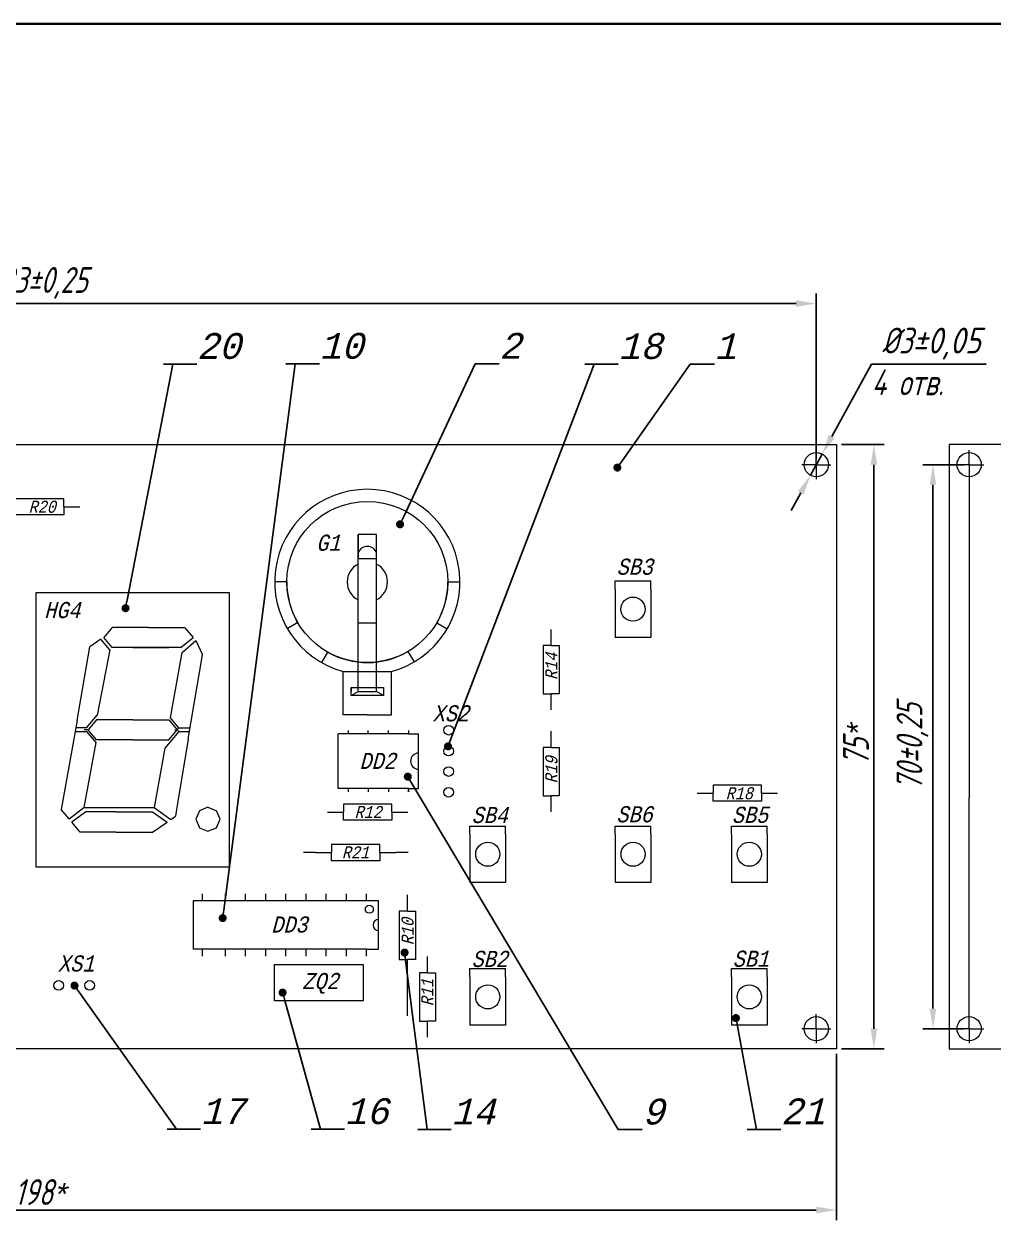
# Paper-space layout 'Лист1' of a CAD drawing. Header units: millimetres. Extents: x 0 to 420, y 0 to 297.
# Drawn here: x 102.2 to 222.5, y 148.6 to 297 of the extents above; entities that cross this region are included whole.
import ezdxf
from ezdxf import colors
from ezdxf.entities.mleader import LeaderData, LeaderLine
from ezdxf.math import Vec2, Vec3

# ---------------------------------------------------------------- set-up
doc = ezdxf.new("R2010")
doc.units = ezdxf.units.MM
doc.layers.get('0').update_dxf_attribs({"lineweight": 13})
doc.layers.add('схема', color=7, linetype='Continuous', lineweight=35)
doc.styles.get("Standard").update_dxf_attribs({"font": 'isocteur.ttf', "width": 0.85, "oblique": 15})
doc.dimstyles.new('ISO-25', dxfattribs={"dimtxt": 2.5, "dimasz": 2.5, "dimexe": 1.25, "dimexo": 0.625, "dimtad": 1, "dimtxsty": 'Standard', "dimcen": 2.5, "dimadec": 0, "dimazin": 0, "dimtfac": 1, "dimtmove": 1, "dimatfit": 3, "dimfxl": 1, "dimarcsym": 0})
doc.dimstyles.new('Копия ISO-25', dxfattribs={"dimtxt": 2.5, "dimasz": 2.5, "dimexe": 1.25, "dimexo": 0.625, "dimtad": 1, "dimtih": 1, "dimtoh": 1, "dimtxsty": 'Standard', "dimcen": 2.5, "dimadec": 0, "dimazin": 0, "dimtfac": 1, "dimtmove": 1, "dimatfit": 3, "dimfxl": 1, "dimarcsym": 0})

# ---------------------------------------------------------------- blocks, each defined once
blk = doc.blocks.new('*D143')
at = {"color": 0, "lineweight": -2, "transparency": 16777216}
for p, q in [((203.65, 244.8), (208.93, 244.8)), ((207.68, 242.3), (207.68, 172.3)), ((203.65, 169.8), (208.93, 169.8))]:
    blk.add_line(p, q, dxfattribs=at)
at = {"color": 0, "transparency": 16777216}
for points in [[(207.26, 242.3), (208.09, 242.3), (207.68, 244.8)], [(207.26, 172.3), (208.09, 172.3), (207.68, 169.8)]]:
    blk.add_solid(points, dxfattribs=at)
at = {"layer": 'Defpoints', "color": 0, "transparency": 16777216}
for p in [(203.02, 244.8), (203.02, 169.8), (207.68, 169.8)]:
    blk.add_point(p, dxfattribs=at)
at = {"color": 0, "transparency": 16777216, "insert": (205.45, 207.3), "char_height": 2.5, "attachment_point": 5, "rotation": 90}
blk.add_mtext('{\\fISOCPEUR|b0|i0|c0|p34;\\H1.28x;\\Q15;\\W0.75;75\\fArial|b0|i0|c204|p34;\\H0.84635x;\\W1;\\T0.75;*}', dxfattribs=at)
blk = doc.blocks.new('*D144')
at = {"color": 0, "lineweight": -2, "transparency": 16777216}
for p, q in [((5.02, 169.18), (5.02, 148.55)), ((203.02, 169.18), (203.02, 148.55)), ((7.52, 149.8), (200.52, 149.8))]:
    blk.add_line(p, q, dxfattribs=at)
at = {"color": 0, "transparency": 16777216}
for points in [[(7.52, 150.22), (7.52, 149.38), (5.02, 149.8)], [(200.52, 150.22), (200.52, 149.38), (203.02, 149.8)]]:
    blk.add_solid(points, dxfattribs=at)
at = {"layer": 'Defpoints', "color": 0, "transparency": 16777216}
for p in [(5.02, 169.8), (203.02, 169.8), (203.02, 149.8)]:
    blk.add_point(p, dxfattribs=at)
at = {"color": 0, "transparency": 16777216, "insert": (104.02, 152.03), "char_height": 2.5, "width": 6.9435, "attachment_point": 5}
blk.add_mtext('{\\fISOCPEUR|b0|i0|c0|p34;\\H1.28x;\\Q15;\\W0.75;198\\fArial|b0|i0|c204|p34;\\H0.84635x;\\W1;\\T0.75;*}', dxfattribs=at)
blk = doc.blocks.new('*D149')
at = {"color": 0, "lineweight": -2, "transparency": 16777216}
for p, q in [((7.52, 242.93), (7.52, 263.55)), ((200.52, 242.93), (200.52, 263.55)), ((10.02, 262.3), (198.02, 262.3))]:
    blk.add_line(p, q, dxfattribs=at)
at = {"color": 0, "transparency": 16777216}
for points in [[(10.02, 262.72), (10.02, 261.88), (7.52, 262.3)], [(198.02, 262.72), (198.02, 261.88), (200.52, 262.3)]]:
    blk.add_solid(points, dxfattribs=at)
at = {"layer": 'Defpoints', "color": 0, "transparency": 16777216}
for p in [(200.52, 262.3), (7.52, 242.3), (200.52, 242.3)]:
    blk.add_point(p, dxfattribs=at)
at = {"color": 0, "transparency": 16777216, "insert": (104.02, 264.85), "char_height": 2.5, "attachment_point": 5}
blk.add_mtext('{\\fISOCPEUR|b0|i0|c0|p34;\\H1.28x;\\Q15;\\W0.75;193\\fISOCPEUR|b0|i0|c204|p34;±0,25}', dxfattribs=at)
blk = doc.blocks.new('*D150')
at = {"color": 0, "lineweight": -2, "transparency": 16777216}
for p, q in [((218.87, 242.3), (213.76, 242.3)), ((215.01, 239.8), (215.01, 174.8)), ((218.87, 172.3), (213.76, 172.3))]:
    blk.add_line(p, q, dxfattribs=at)
at = {"color": 0, "transparency": 16777216}
for points in [[(214.59, 239.8), (215.42, 239.8), (215.01, 242.3)], [(214.59, 174.8), (215.42, 174.8), (215.01, 172.3)]]:
    blk.add_solid(points, dxfattribs=at)
at = {"layer": 'Defpoints', "color": 0, "transparency": 16777216}
for p in [(219.5, 242.3), (215.01, 172.3), (219.5, 172.3)]:
    blk.add_point(p, dxfattribs=at)
at = {"color": 0, "transparency": 16777216, "insert": (212.46, 207.3), "char_height": 2.5, "attachment_point": 5, "rotation": 90}
blk.add_mtext('{\\fISOCPEUR|b0|i0|c0|p34;\\H1.28x;\\Q15;\\W0.75;70\\fISOCPEUR|b0|i0|c204|p34;±0,25}', dxfattribs=at)
blk = doc.blocks.new('*D145')
at = {"color": 0, "lineweight": -2, "transparency": 16777216}
for p, q in [((207.38, 254.79), (202.45, 245.81)), ((221.62, 254.79), (207.38, 254.79)), ((199.8, 240.99), (201.25, 243.62)), ((198.6, 238.8), (197.4, 236.6))]:
    blk.add_line(p, q, dxfattribs=at)
at = {"color": 0, "transparency": 16777216}
for points in [[(202.08, 246.01), (202.81, 245.61), (201.25, 243.62)], [(198.23, 239), (198.96, 238.59), (199.8, 240.99)]]:
    blk.add_solid(points, dxfattribs=at)
at = {"layer": 'Defpoints', "color": 0, "transparency": 16777216}
for p in [(201.25, 243.62), (199.8, 240.99)]:
    blk.add_point(p, dxfattribs=at)
at = {"color": 0, "transparency": 16777216, "insert": (214.81, 257.33), "char_height": 2.5, "attachment_point": 5}
blk.add_mtext('{\\fISOCPEUR|b0|i0|c204|p34;\\H1.28x;\\Q15;\\W0.75;%%C3\\fISOCPEUR|b0|i0|c0|p34;\\W0.85;±0,05\\fISOCTEUR|b0|i0|c204|p49;\\W0.75; }', dxfattribs=at)
blk = doc.blocks.new('_Dot')
at = {"color": 0, "linetype": 'ByBlock', "lineweight": -2, "transparency": 33554674}
blk.add_line((-0.5, 0), (-1, 0), dxfattribs=at)
at = {"color": 0, "linetype": 'ByBlock', "transparency": 33554674, "const_width": 0.5}
blk.add_lwpolyline([(-0.25, 0, 1), (0.25, 0, 1)], format="xyb", close=True, dxfattribs=at)

psp = doc.layouts.new('Лист1')

# ---------------------------------------------------------------- linework, layer by layer
at = {"transparency": 33554674}
for p, q in [((5.024, 244.801), (203.024, 244.801)), ((200.524, 242.301), (200.524, 244.101)), ((203.024, 244.801), (203.024, 169.801)), ((414.999, 244.801), (216.999, 244.801)), ((216.999, 244.801), (216.999, 169.801)), ((219.499, 242.301), (219.499, 244.101)), ((200.524, 242.301), (198.724, 242.301)), ((200.524, 242.301), (202.324, 242.301)), ((200.524, 242.301), (200.524, 240.501)), ((219.499, 242.301), (217.699, 242.301)), ((219.499, 242.301), (219.499, 240.501)), ((219.499, 242.301), (221.299, 242.301)), ((219.499, 242.301), (219.499, 200.986)), ((107.133, 238.082), (101.133, 238.082)), ((107.133, 237.082), (107.133, 238.082)), ((107.133, 236.082), (101.133, 236.082)), ((107.133, 237.082), (109.133, 237.082)), ((107.133, 237.082), (107.133, 236.082)), ((143.669, 214.144), (143.669, 233.644)), ((145.952, 233.644), (143.669, 233.644)), ((143.669, 233.644), (143.669, 230.644)), ((145.952, 214.144), (145.952, 233.644)), ((143.669, 230.644), (145.952, 230.644)), ((134.801, 227.745), (133.301, 227.745)), ((154.801, 227.745), (156.301, 227.745)), ((175.563, 226.87), (175.563, 227.87)), ((175.563, 227.87), (179.98, 227.87)), ((179.98, 226.87), (179.98, 227.87)), ((103.677, 226.403), (103.677, 192.403)), ((127.677, 226.403), (103.677, 226.403)), ((127.677, 192.403), (127.677, 226.403)), ((175.563, 226.87), (175.563, 221.87)), ((179.98, 226.87), (179.98, 221.87)), ((136.167, 222.701), (134.872, 221.944)), ((143.669, 222.69), (145.952, 222.686)), ((153.421, 222.676), (154.714, 221.915)), ((113.122, 222.103), (112.081, 220.845)), ((117.622, 222.103), (113.122, 222.103)), ((117.622, 222.103), (122.122, 222.103)), ((122.122, 222.103), (123.18, 220.853)), ((167.626, 219.859), (167.626, 221.859)), ((175.563, 221.87), (175.563, 220.87)), ((179.98, 221.87), (179.98, 220.87)), ((111.744, 220.64), (110.378, 219.697)), ((112.849, 219.32), (111.744, 220.64)), ((113.122, 219.603), (112.081, 220.845)), ((121.648, 219.603), (123.18, 220.853)), ((121.835, 218.999), (123.503, 220.471)), ((123.503, 220.471), (124.328, 218.697)), ((167.626, 219.859), (166.626, 219.859)), ((166.626, 219.859), (166.626, 213.859)), ((167.626, 219.859), (168.626, 219.859)), ((168.626, 219.859), (168.626, 213.859)), ((179.98, 220.87), (175.563, 220.87)), ((216.999, 220.081), (216.999, 220.081)), ((108.775, 210.567), (110.378, 219.697)), ((112.849, 219.32), (111.287, 211.223)), ((121.648, 219.603), (113.122, 219.603)), ((115.677, 219.603), (120.177, 219.603)), ((120.355, 210.872), (121.835, 218.999)), ((122.58, 208.239), (124.328, 218.697)), ((139.863, 219.049), (139.123, 217.745)), ((149.843, 219.109), (150.599, 217.814)), ((141.801, 211.245), (141.801, 216.644)), ((141.801, 216.644), (147.801, 216.644)), ((141.801, 216.644), (144.801, 216.644)), ((147.801, 211.245), (147.801, 216.644)), ((142.801, 213.644), (142.801, 214.644)), ((142.801, 214.644), (146.801, 214.644)), ((142.801, 213.644), (142.801, 214.644)), ((142.801, 214.644), (142.801, 214.144)), ((142.801, 213.644), (143.669, 214.144)), ((143.669, 214.144), (145.952, 214.144)), ((146.801, 213.644), (145.952, 214.144)), ((146.801, 214.644), (146.801, 213.644)), ((166.626, 213.859), (167.626, 213.859)), ((167.626, 211.859), (167.626, 213.859)), ((168.626, 213.859), (167.626, 213.859)), ((144.801, 213.644), (142.801, 213.644)), ((146.801, 213.644), (144.801, 213.644)), ((109.957, 209.633), (111.287, 211.223)), ((121.407, 209.634), (120.355, 210.872)), ((144.801, 211.245), (141.801, 211.245)), ((144.801, 211.245), (147.801, 211.245)), ((108.611, 209.633), (106.822, 199.526)), ((108.57, 209.403), (108.529, 209.173)), ((108.775, 210.567), (108.611, 209.633)), ((109.957, 209.633), (108.611, 209.633)), ((110.149, 209.403), (109.649, 209.403)), ((111.177, 210.653), (110.149, 209.403)), ((111.177, 208.153), (110.149, 209.403)), ((115.677, 210.653), (111.177, 210.653)), ((115.677, 210.653), (120.177, 210.653)), ((120.177, 210.653), (121.216, 209.403)), ((120.177, 208.153), (121.216, 209.403)), ((120.912, 209.403), (121.216, 209.403)), ((121.216, 209.403), (121.407, 209.634)), ((121.216, 209.403), (121.407, 209.172)), ((121.407, 209.634), (122.813, 209.634)), ((108.529, 209.173), (109.959, 209.171)), ((109.959, 209.171), (111.112, 207.804)), ((115.677, 208.153), (111.177, 208.153)), ((115.677, 208.153), (120.177, 208.153)), ((121.407, 209.172), (119.669, 207.106)), ((122.58, 208.239), (121.283, 200.483)), ((121.407, 209.172), (122.736, 209.172)), ((142.416, 208.908), (141.166, 208.908)), ((141.166, 202.108), (141.166, 208.908)), ((142.416, 209.308), (142.416, 208.908)), ((149.916, 208.908), (142.416, 208.908)), ((144.916, 208.908), (144.916, 209.308)), ((147.416, 208.908), (144.916, 208.908)), ((147.416, 208.908), (147.416, 209.308)), ((149.916, 208.908), (147.416, 208.908)), ((149.916, 209.308), (149.916, 208.908)), ((149.916, 209.308), (149.916, 208.908)), ((149.916, 208.908), (151.166, 208.908)), ((151.166, 202.108), (151.166, 208.908)), ((167.624, 207.219), (167.624, 209.219)), ((111.112, 207.804), (109.601, 199.734)), ((119.669, 207.106), (118.326, 199.734)), ((167.624, 207.219), (166.624, 207.219)), ((166.624, 207.219), (166.624, 201.219)), ((167.624, 207.219), (168.624, 207.219)), ((168.624, 207.219), (168.624, 201.219)), ((142.416, 202.108), (141.166, 202.108)), ((149.916, 202.108), (142.416, 202.108)), ((142.416, 202.108), (142.416, 201.708)), ((147.416, 202.108), (144.916, 202.108)), ((144.916, 202.108), (144.916, 201.708)), ((149.916, 202.108), (147.416, 202.108)), ((147.416, 202.108), (147.416, 201.708)), ((149.916, 201.708), (149.916, 202.108)), ((149.916, 202.108), (151.166, 202.108)), ((149.916, 202.108), (149.916, 201.708)), ((193.725, 202.538), (187.725, 202.538)), ((187.725, 202.538), (187.725, 201.538)), ((193.725, 201.538), (193.725, 202.538)), ((121.283, 200.483), (121.08, 199.272)), ((166.624, 201.219), (167.624, 201.219)), ((167.624, 199.219), (167.624, 201.219)), ((168.624, 201.219), (167.624, 201.219)), ((185.725, 201.538), (187.725, 201.538)), ((187.725, 200.538), (187.725, 201.538)), ((193.725, 200.538), (187.725, 200.538)), ((193.725, 201.538), (195.725, 201.538)), ((193.725, 201.538), (193.725, 200.538)), ((219.499, 172.301), (219.499, 200.986)), ((107.798, 198.34), (106.822, 199.526)), ((107.798, 198.34), (109.601, 199.734)), ((109.865, 199.204), (108.116, 197.954)), ((109.601, 199.734), (118.326, 199.734)), ((113.644, 199.204), (109.865, 199.204)), ((113.644, 199.204), (118.144, 199.204)), ((118.144, 199.204), (119.938, 197.954)), ((118.326, 199.734), (120.404, 198.278)), ((121.08, 199.272), (120.981, 198.68)), ((123.958, 199.356), (123.523, 198.3)), ((125.023, 199.8), (123.958, 199.356)), ((123.958, 199.356), (123.958, 199.356)), ((125.023, 199.8), (126.088, 199.356)), ((126.523, 198.3), (126.088, 199.356)), ((139.845, 199.171), (141.845, 199.171)), ((147.845, 200.171), (141.845, 200.171)), ((141.845, 200.171), (141.845, 199.171)), ((141.845, 198.171), (141.845, 199.171)), ((147.845, 199.171), (147.845, 200.171)), ((147.845, 199.171), (149.845, 199.171)), ((147.845, 199.171), (147.845, 198.171)), ((109.144, 196.704), (108.116, 197.954)), ((118.144, 196.704), (119.938, 197.954)), ((120.404, 198.278), (120.981, 198.68)), ((123.523, 198.3), (123.958, 197.243)), ((126.088, 197.243), (126.523, 198.3)), ((147.845, 198.171), (141.845, 198.171)), ((157.544, 196.457), (157.544, 197.457)), ((157.544, 197.457), (161.961, 197.457)), ((161.961, 196.457), (161.961, 197.457)), ((175.58, 196.457), (175.58, 197.457)), ((175.58, 197.457), (179.996, 197.457)), ((179.996, 196.457), (179.996, 197.457)), ((189.996, 196.457), (189.996, 197.457)), ((189.996, 197.457), (194.413, 197.457)), ((194.413, 196.457), (194.413, 197.457)), ((113.644, 196.704), (109.144, 196.704)), ((113.644, 196.704), (118.144, 196.704)), ((123.958, 197.243), (125.023, 196.8)), ((125.023, 196.8), (126.088, 197.243)), ((157.544, 196.457), (157.544, 191.457)), ((161.961, 196.457), (161.961, 191.457)), ((175.58, 196.457), (175.58, 191.457)), ((179.996, 196.457), (179.996, 191.457)), ((189.996, 196.457), (189.996, 191.457)), ((194.413, 196.457), (194.413, 191.457)), ((146.359, 195.155), (140.359, 195.155)), ((140.359, 195.155), (140.359, 194.155)), ((146.359, 194.155), (146.359, 195.155)), ((138.359, 194.155), (136.859, 194.155)), ((138.359, 194.155), (140.359, 194.155)), ((140.359, 193.155), (140.359, 194.155)), ((146.359, 193.155), (140.359, 193.155)), ((146.359, 194.155), (148.359, 194.155)), ((146.359, 194.155), (146.359, 193.155)), ((149.881, 194.153), (148.381, 194.153)), ((103.677, 192.403), (127.677, 192.403)), ((157.544, 191.457), (157.544, 190.457)), ((161.961, 190.457), (157.544, 190.457)), ((161.961, 191.457), (161.961, 190.457)), ((175.58, 191.457), (175.58, 190.457)), ((179.996, 190.457), (175.58, 190.457)), ((179.996, 191.457), (179.996, 190.457)), ((189.996, 191.457), (189.996, 190.457)), ((194.413, 190.457), (189.996, 190.457)), ((194.413, 191.457), (194.413, 190.457)), ((124.335, 188.171), (124.335, 189.021)), ((127.197, 188.171), (127.197, 189.021)), ((129.697, 188.171), (129.697, 189.021)), ((132.197, 188.171), (132.197, 189.021)), ((134.697, 188.171), (134.697, 189.021)), ((137.197, 188.171), (137.197, 189.021)), ((139.697, 188.171), (139.697, 189.021)), ((142.197, 188.171), (142.197, 189.021)), ((144.697, 188.171), (144.697, 189.021)), ((149.772, 186.903), (149.772, 188.903)), ((146.197, 188.171), (123.197, 188.171)), ((123.197, 188.171), (123.197, 182.171)), ((146.197, 182.171), (146.197, 188.171)), ((149.772, 186.903), (148.772, 186.903)), ((148.772, 186.903), (148.772, 180.903)), ((149.772, 186.903), (150.772, 186.903)), ((150.772, 186.903), (150.772, 180.903)), ((124.335, 182.171), (123.197, 182.171)), ((144.697, 182.171), (124.335, 182.171)), ((124.335, 181.321), (124.335, 182.171)), ((127.197, 181.321), (127.197, 182.171)), ((129.697, 181.321), (129.697, 182.171)), ((132.197, 181.321), (132.197, 182.171)), ((134.697, 181.321), (134.697, 182.171)), ((137.197, 181.321), (137.197, 182.171)), ((139.697, 181.321), (139.697, 182.171)), ((142.197, 181.321), (142.197, 182.171)), ((144.697, 181.321), (144.697, 182.171)), ((144.697, 182.171), (146.197, 182.171)), ((152.273, 179.255), (152.273, 181.255)), ((133.286, 175.757), (133.286, 180.257)), ((133.286, 180.257), (144.286, 180.257)), ((144.286, 180.257), (144.286, 175.757)), ((148.772, 180.903), (149.772, 180.903)), ((149.772, 173.903), (149.772, 180.903)), ((150.772, 180.903), (149.772, 180.903)), ((157.544, 178.756), (157.544, 179.756)), ((157.544, 179.756), (161.961, 179.756)), ((161.961, 178.756), (161.961, 179.756)), ((189.996, 178.756), (189.996, 179.756)), ((189.996, 179.756), (194.413, 179.756)), ((194.413, 178.756), (194.413, 179.756)), ((152.273, 179.255), (151.273, 179.255)), ((151.273, 179.255), (151.273, 173.255)), ((152.273, 179.255), (153.273, 179.255)), ((153.273, 179.255), (153.273, 173.255)), ((157.544, 178.756), (157.544, 173.756)), ((161.961, 178.756), (161.961, 173.756)), ((189.996, 178.756), (189.996, 173.756)), ((194.413, 178.756), (194.413, 173.756)), ((216.999, 179.495), (216.999, 179.495)), ((216.999, 177.671), (216.999, 177.671)), ((144.286, 175.757), (133.286, 175.757)), ((157.544, 173.756), (157.544, 172.756)), ((161.961, 173.756), (161.961, 172.756)), ((189.996, 173.756), (189.996, 172.756)), ((194.413, 173.756), (194.413, 172.756)), ((200.524, 172.301), (200.524, 174.101)), ((219.499, 172.301), (219.499, 174.101)), ((151.273, 173.255), (152.273, 173.255)), ((152.273, 171.255), (152.273, 173.255)), ((153.273, 173.255), (152.273, 173.255)), ((161.961, 172.756), (157.544, 172.756)), ((194.413, 172.756), (189.996, 172.756)), ((200.524, 172.301), (198.724, 172.301)), ((200.524, 172.301), (202.324, 172.301)), ((200.524, 172.301), (200.524, 170.501)), ((219.499, 172.301), (217.699, 172.301)), ((219.499, 172.301), (221.299, 172.301)), ((219.499, 172.301), (219.499, 170.501)), ((203.024, 169.801), (5.024, 169.801)), ((216.999, 169.801), (414.999, 169.801))]:
    psp.add_line(p, q, dxfattribs=at)
for centre, radius in [((200.524, 242.301), 1.5), ((219.499, 242.301), 1.5), ((144.801, 227.745), 10), ((177.771, 224.37), 1.5), ((154.894, 209.351), 0.6), ((154.894, 206.747), 0.6), ((154.894, 204.222), 0.6), ((154.894, 201.651), 0.6), ((159.753, 193.957), 1.5), ((177.788, 193.957), 1.5), ((192.205, 193.957), 1.5), ((145.05, 187.136), 0.496), ((106.496, 177.671), 0.6), ((110.331, 177.671), 0.6), ((159.753, 176.256), 1.5), ((192.205, 176.256), 1.5), ((200.524, 172.301), 1.5), ((219.499, 172.301), 1.5)]:
    psp.add_circle(centre, radius, dxfattribs=at)
for centre, radius, start, end in [((144.801, 227.745), 11.5, 285.12167, 254.87833), ((144.811, 230.977), 1.189, 16.26652, 163.73348), ((144.801, 227.745), 2.5, 116.92154, 243.07846), ((144.801, 227.745), 2.5, 297.41406, 62.58594), ((144.801, 227.745), 10, 180, 210.29651), ((144.801, 227.745), 10, 329.53784, 0), ((144.801, 227.745), 10, 240.4105, 300.27414), ((151.166, 205.508), 1, 90, 270), ((146.197, 185.171), 0.687, 90, 270)]:
    psp.add_arc(centre, radius, start, end, dxfattribs=at)
at = {"layer": 'схема', "transparency": 33554674}
psp.add_line((419.999, 297.001), (-0.001, 297.001), dxfattribs=at)

# ---------------------------------------------------------------- texts
at = {"transparency": 33554674, "insert": (207.381, 254.119), "char_height": 3.2, "width": 15.83734, "attachment_point": 1}
psp.add_mtext('{\\fISOCPEUR|b0|i0|c204|p34;\\Q15;\\W0.75;4 отв.}', dxfattribs=at)
at = {"transparency": 33554674, "attachment_point": 1}
for s, insert, char_height in [('{\\Q15;\\W0.75;R20}', (102.754, 237.828), 1.5), ('{\\Q15;\\W0.75;G1}', (138.445, 233.622), 2), ('{\\Q15;\\W0.75;SB3}', (175.726, 230.638), 2), ('{\\Q15;\\W0.75;HG4}', (104.673, 225.264), 2), ('{\\W0.75;XS2}', (152.9, 212.438), 2), ('{\\Q15;\\W0.75;DD2}', (143.806, 206.531), 2), ('{\\Q15;\\W0.75;R18}', (189.277, 202.274), 1.5), ('{\\Q15;\\W0.75;R12}', (143.212, 199.944), 1.5), ('{\\Q15;\\W0.75;SB4}', (157.73, 199.822), 2), ('{\\Q15;\\W0.75;SB6}', (175.694, 199.912), 2), ('{\\Q15;\\W0.75;SB5}', (190.031, 199.846), 2), ('{\\Q15;\\W0.75;R21}', (141.634, 194.932), 1.5), ('{\\Q15;\\W0.75;DD3}', (132.858, 186.232), 2), ('{\\W0.75;XS1}', (106.398, 181.4), 2), ('{\\Q15;\\W0.75;SB2}', (157.716, 181.959), 2), ('{\\Q15;\\W0.75;SB1}', (190.134, 181.984), 2), ('{\\Q15;\\W0.75;ZQ2}', (136.709, 179.215), 2)]:
    psp.add_mtext_dynamic_manual_height_columns(s, width=4.05068, gutter_width=12.5, heights=[0], dxfattribs=dict(at, insert=insert, char_height=char_height))
at = {"transparency": 33554674, "char_height": 1.5, "attachment_point": 1, "rotation": 90}
for s, insert in [('\\pxt1;{\\Q15;\\W0.75;R14}', (166.894, 215.577)), ('\\pxt1;{\\Q15;\\W0.75;R19}', (166.893, 202.734)), ('\\pxt1;{\\Q15;\\W0.75;R10}', (149.051, 182.656)), ('\\pxt1;{\\Q15;\\W0.75;R11}', (151.503, 175.085))]:
    psp.add_mtext_dynamic_manual_height_columns(s, width=4.05068, gutter_width=12.5, heights=[0], dxfattribs=dict(at, insert=insert))

# ---------------------------------------------------------------- dimensions: what is measured, and where the dimension line sits
at = {"transparency": 33554674}
for base, p1, p2, text, picture, middle in [((200.524, 262.301), (7.524, 242.301), (200.524, 242.301), '{\\fISOCPEUR|b0|i0|c0|p34;\\H1.28x;\\Q15;\\W0.75;193\\fISOCPEUR|b0|i0|c204|p34;±0,25}', '*D149', (104.024, 264.846)), ((203.024, 149.801), (5.024, 169.801), (203.024, 169.801), '{\\fISOCPEUR|b0|i0|c0|p34;\\H1.28x;\\Q15;\\W0.75;198\\fArial|b0|i0|c204|p34;\\H0.84635x;\\W1;\\T0.75;*}', '*D144', (104.024, 152.026))]:
    dim = psp.add_linear_dim(base=base, p1=p1, p2=p2, text=text, dimstyle='ISO-25', dxfattribs=at)
    dim.commit()
    dim.dimension.update_dxf_attribs({"geometry": picture, "text_midpoint": middle})
dim = psp.add_diameter_dim_2p(p1=(199.802, 240.987), p2=(201.246, 243.616), text='{\\fISOCPEUR|b0|i0|c204|p34;\\H1.28x;\\Q15;\\W0.75;%%C3\\fISOCPEUR|b0|i0|c0|p34;\\W0.85;±0,05\\fISOCTEUR|b0|i0|c204|p49;\\W0.75; }', dimstyle='Копия ISO-25', dxfattribs=at)
dim.commit()
dim.dimension.update_dxf_attribs({"geometry": '*D145', "text_midpoint": (207.381, 254.789), "dimtype": 163})
dim = psp.add_linear_dim(base=(207.678, 169.801), p1=(203.024, 244.801), p2=(203.024, 169.801), angle=90, text='{\\fISOCPEUR|b0|i0|c0|p34;\\H1.28x;\\Q15;\\W0.75;75\\fArial|b0|i0|c204|p34;\\H0.84635x;\\W1;\\T0.75;*}', dimstyle='ISO-25', dxfattribs=at)
dim.commit()
dim.dimension.update_dxf_attribs({"geometry": '*D143', "text_midpoint": (207.678, 207.301), "dimtype": 160})
dim = psp.add_linear_dim(base=(215.008, 172.301), p1=(219.499, 242.301), p2=(219.499, 172.301), angle=90, text='{\\fISOCPEUR|b0|i0|c0|p34;\\H1.28x;\\Q15;\\W0.75;70\\fISOCPEUR|b0|i0|c204|p34;±0,25}', dimstyle='ISO-25', dxfattribs=at)
dim.commit()
dim.dimension.update_dxf_attribs({"geometry": '*D150', "text_midpoint": (212.463, 207.301)})

# ---------------------------------------------------------------- leaders
ml = psp.add_multileader_mtext('Standard', dxfattribs=at)
ml.set_content('20', color=256)
ml.set_leader_properties()
ml.set_arrow_properties(name='DOT')
ml.build(insert=Vec2(0, 0))
ml.multileader.update_dxf_attribs({"text_left_attachment_type": 6, "text_right_attachment_type": 6, "dogleg_length": 3, "arrow_head_size": 1})
ctx = ml.context
ctx.base_point, ctx.char_height, ctx.arrow_head_size, ctx.landing_gap_size, ctx.plane_origin = Vec3(123.646, 254.79), 3.2, 1, 0, Vec3(114.79, 224.491)
ctx.left_attachment, ctx.right_attachment = 6, 6
notes = []
notes.append((ctx, [(0, (1, 1, 0), (120.646, 254.79), (1, 0), 3, [(0, [(114.79, 224.491)], 0, [])])]))
ctx.mtext.insert, ctx.mtext.flow_direction = Vec3(123.646, 258.63), 5
ml = psp.add_multileader_mtext('Standard', dxfattribs=at)
ml.set_content('10', color=256)
ml.set_leader_properties()
ml.set_arrow_properties(name='DOT')
ml.build(insert=Vec2(0, 0))
ml.multileader.update_dxf_attribs({"text_left_attachment_type": 6, "text_right_attachment_type": 6, "dogleg_length": 3, "arrow_head_size": 1})
ctx = ml.context
ctx.base_point, ctx.char_height, ctx.arrow_head_size, ctx.landing_gap_size, ctx.plane_origin = Vec3(138.851, 254.81), 3.2, 1, 0, Vec3(126.85, 186.026)
ctx.left_attachment, ctx.right_attachment = 6, 6
notes.append((ctx, [(0, (1, 1, 0), (135.851, 254.81), (1, 0), 3, [(0, [(126.85, 186.026)], 0, [])])]))
ctx.mtext.insert, ctx.mtext.flow_direction = Vec3(138.851, 258.65), 5
ml = psp.add_multileader_mtext('Standard', dxfattribs=at)
ml.set_content('2', color=256)
ml.set_leader_properties()
ml.set_arrow_properties(name='DOT')
ml.build(insert=Vec2(0, 0))
ml.multileader.update_dxf_attribs({"text_left_attachment_type": 6, "text_right_attachment_type": 6, "dogleg_length": 3, "arrow_head_size": 1})
ctx = ml.context
ctx.base_point, ctx.char_height, ctx.arrow_head_size, ctx.landing_gap_size, ctx.plane_origin = Vec3(161.171, 254.806), 3.2, 1, 0, Vec3(148.861, 234.9)
ctx.left_attachment, ctx.right_attachment = 6, 6
notes.append((ctx, [(0, (1, 1, 0), (158.171, 254.806), (1, 0), 3, [(0, [(148.861, 234.9)], 0, [])])]))
ctx.mtext.insert, ctx.mtext.flow_direction = Vec3(161.171, 258.646), 5
ml = psp.add_multileader_mtext('Standard', dxfattribs=at)
ml.set_content('18', color=256)
ml.set_leader_properties()
ml.set_arrow_properties(name='DOT')
ml.build(insert=Vec2(0, 0))
ml.multileader.update_dxf_attribs({"text_left_attachment_type": 6, "text_right_attachment_type": 6, "dogleg_length": 3, "arrow_head_size": 1})
ctx = ml.context
ctx.base_point, ctx.char_height, ctx.arrow_head_size, ctx.landing_gap_size, ctx.plane_origin = Vec3(175.947, 254.781), 3.2, 1, 0, Vec3(156.86, 207.605)
ctx.left_attachment, ctx.right_attachment = 6, 6
notes.append((ctx, [(0, (1, 1, 0), (172.947, 254.781), (1, 0), 3, [(0, [(154.818, 207.342)], 0, [])])]))
ctx.mtext.insert, ctx.mtext.flow_direction = Vec3(175.947, 258.621), 5
ml = psp.add_multileader_mtext('Standard', dxfattribs=at)
ml.set_content('1', color=256)
ml.set_leader_properties()
ml.set_arrow_properties(name='DOT')
ml.build(insert=Vec2(0, 0))
ml.multileader.update_dxf_attribs({"text_left_attachment_type": 6, "text_right_attachment_type": 6, "dogleg_length": 3, "arrow_head_size": 1})
ctx = ml.context
ctx.base_point, ctx.char_height, ctx.arrow_head_size, ctx.landing_gap_size, ctx.plane_origin = Vec3(187.874, 254.781), 3.2, 1, 0, Vec3(175.837, 241.941)
ctx.left_attachment, ctx.right_attachment = 6, 6
notes.append((ctx, [(0, (1, 1, 0), (184.874, 254.781), (1, 0), 3, [(0, [(175.837, 241.941)], 0, [])])]))
ctx.mtext.insert, ctx.mtext.flow_direction = Vec3(187.874, 258.621), 5
ml = psp.add_multileader_mtext('Standard', dxfattribs=at)
ml.set_content('9', color=256)
ml.set_leader_properties()
ml.set_arrow_properties(name='DOT')
ml.build(insert=Vec2(0, 0))
ml.multileader.update_dxf_attribs({"text_left_attachment_type": 6, "text_right_attachment_type": 6, "dogleg_length": 3, "arrow_head_size": 1})
ctx = ml.context
ctx.base_point, ctx.char_height, ctx.arrow_head_size, ctx.landing_gap_size, ctx.plane_origin = Vec3(178.928, 159.773), 3.2, 1, 0, Vec3(149.823, 203.58)
ctx.left_attachment, ctx.right_attachment = 6, 6
notes.append((ctx, [(0, (1, 1, 0), (175.928, 159.773), (1, 0), 3, [(0, [(149.823, 203.58)], 0, [])])]))
ctx.mtext.insert, ctx.mtext.flow_direction = Vec3(178.928, 163.613), 5
ml = psp.add_multileader_mtext('Standard', dxfattribs=at)
ml.set_content('14', color=256)
ml.set_leader_properties()
ml.set_arrow_properties(name='DOT')
ml.build(insert=Vec2(0, 0))
ml.multileader.update_dxf_attribs({"text_left_attachment_type": 6, "text_right_attachment_type": 6, "dogleg_length": 3, "arrow_head_size": 1})
ctx = ml.context
ctx.base_point, ctx.char_height, ctx.arrow_head_size, ctx.landing_gap_size, ctx.plane_origin = Vec3(155.211, 159.785), 3.2, 1, 0, Vec3(149.155, 181.752)
ctx.left_attachment, ctx.right_attachment = 6, 6
notes.append((ctx, [(0, (1, 1, 0), (152.211, 159.785), (1, 0), 3, [(0, [(149.424, 181.752)], 0, [])])]))
ctx.mtext.insert, ctx.mtext.flow_direction = Vec3(155.211, 163.625), 5
ml = psp.add_multileader_mtext('Standard', dxfattribs=at)
ml.set_content('17', color=256)
ml.set_leader_properties()
ml.set_arrow_properties(name='DOT')
ml.build(insert=Vec2(0, 0))
ml.multileader.update_dxf_attribs({"text_left_attachment_type": 6, "text_right_attachment_type": 6, "dogleg_length": 3, "arrow_head_size": 1})
ctx = ml.context
ctx.base_point, ctx.char_height, ctx.arrow_head_size, ctx.landing_gap_size, ctx.plane_origin = Vec3(124.114, 159.835), 3.2, 1, 0, Vec3(108.459, 177.652)
ctx.left_attachment, ctx.right_attachment = 6, 6
notes.append((ctx, [(0, (1, 1, 0), (121.114, 159.835), (1, 0), 3, [(0, [(108.459, 177.652)], 0, [])])]))
ctx.mtext.insert, ctx.mtext.flow_direction = Vec3(124.114, 163.675), 5
ml = psp.add_multileader_mtext('Standard', dxfattribs=at)
ml.set_content('16', color=256)
ml.set_leader_properties()
ml.set_arrow_properties(name='DOT')
ml.build(insert=Vec2(0, 0))
ml.multileader.update_dxf_attribs({"text_left_attachment_type": 6, "text_right_attachment_type": 6, "dogleg_length": 3, "arrow_head_size": 1})
ctx = ml.context
ctx.base_point, ctx.char_height, ctx.arrow_head_size, ctx.landing_gap_size, ctx.plane_origin = Vec3(141.976, 159.835), 3.2, 1, 0, Vec3(134.286, 176.783)
ctx.left_attachment, ctx.right_attachment = 6, 6
notes.append((ctx, [(0, (1, 1, 0), (138.976, 159.835), (1, 0), 3, [(0, [(134.286, 176.783)], 0, [])])]))
ctx.mtext.insert, ctx.mtext.flow_direction = Vec3(141.976, 163.675), 5
ml = psp.add_multileader_mtext('Standard', dxfattribs=at)
ml.set_content('21', color=256)
ml.set_leader_properties()
ml.set_arrow_properties(name='DOT')
ml.build(insert=Vec2(0, 0))
ml.multileader.update_dxf_attribs({"text_left_attachment_type": 6, "text_right_attachment_type": 6, "dogleg_length": 3, "arrow_head_size": 1})
ctx = ml.context
ctx.base_point, ctx.char_height, ctx.arrow_head_size, ctx.landing_gap_size, ctx.plane_origin = Vec3(196.123, 159.802), 3.2, 1, 0, Vec3(190.554, 173.62)
ctx.left_attachment, ctx.right_attachment = 6, 6
notes.append((ctx, [(0, (1, 1, 0), (193.123, 159.802), (1, 0), 3, [(0, [(190.554, 173.62)], 0, [])])]))
ctx.mtext.insert, ctx.mtext.flow_direction = Vec3(196.123, 163.642), 5
for ctx, leaders in notes:
    for number, flags, end, landing, length, lines in leaders:
        leader = LeaderData()
        leader.index, (leader.has_last_leader_line, leader.has_dogleg_vector, leader.attachment_direction) = number, flags
        leader.last_leader_point, leader.dogleg_vector, leader.dogleg_length = Vec3(end), Vec3(landing), length
        for number, points, colour, breaks in lines:
            line = LeaderLine()
            line.index, line.vertices, line.color, line.breaks = number, Vec3.list(points), colors.encode_raw_color(colour), breaks
            leader.lines.append(line)
        ctx.leaders.append(leader)

doc.saveas('drawing.dxf')
